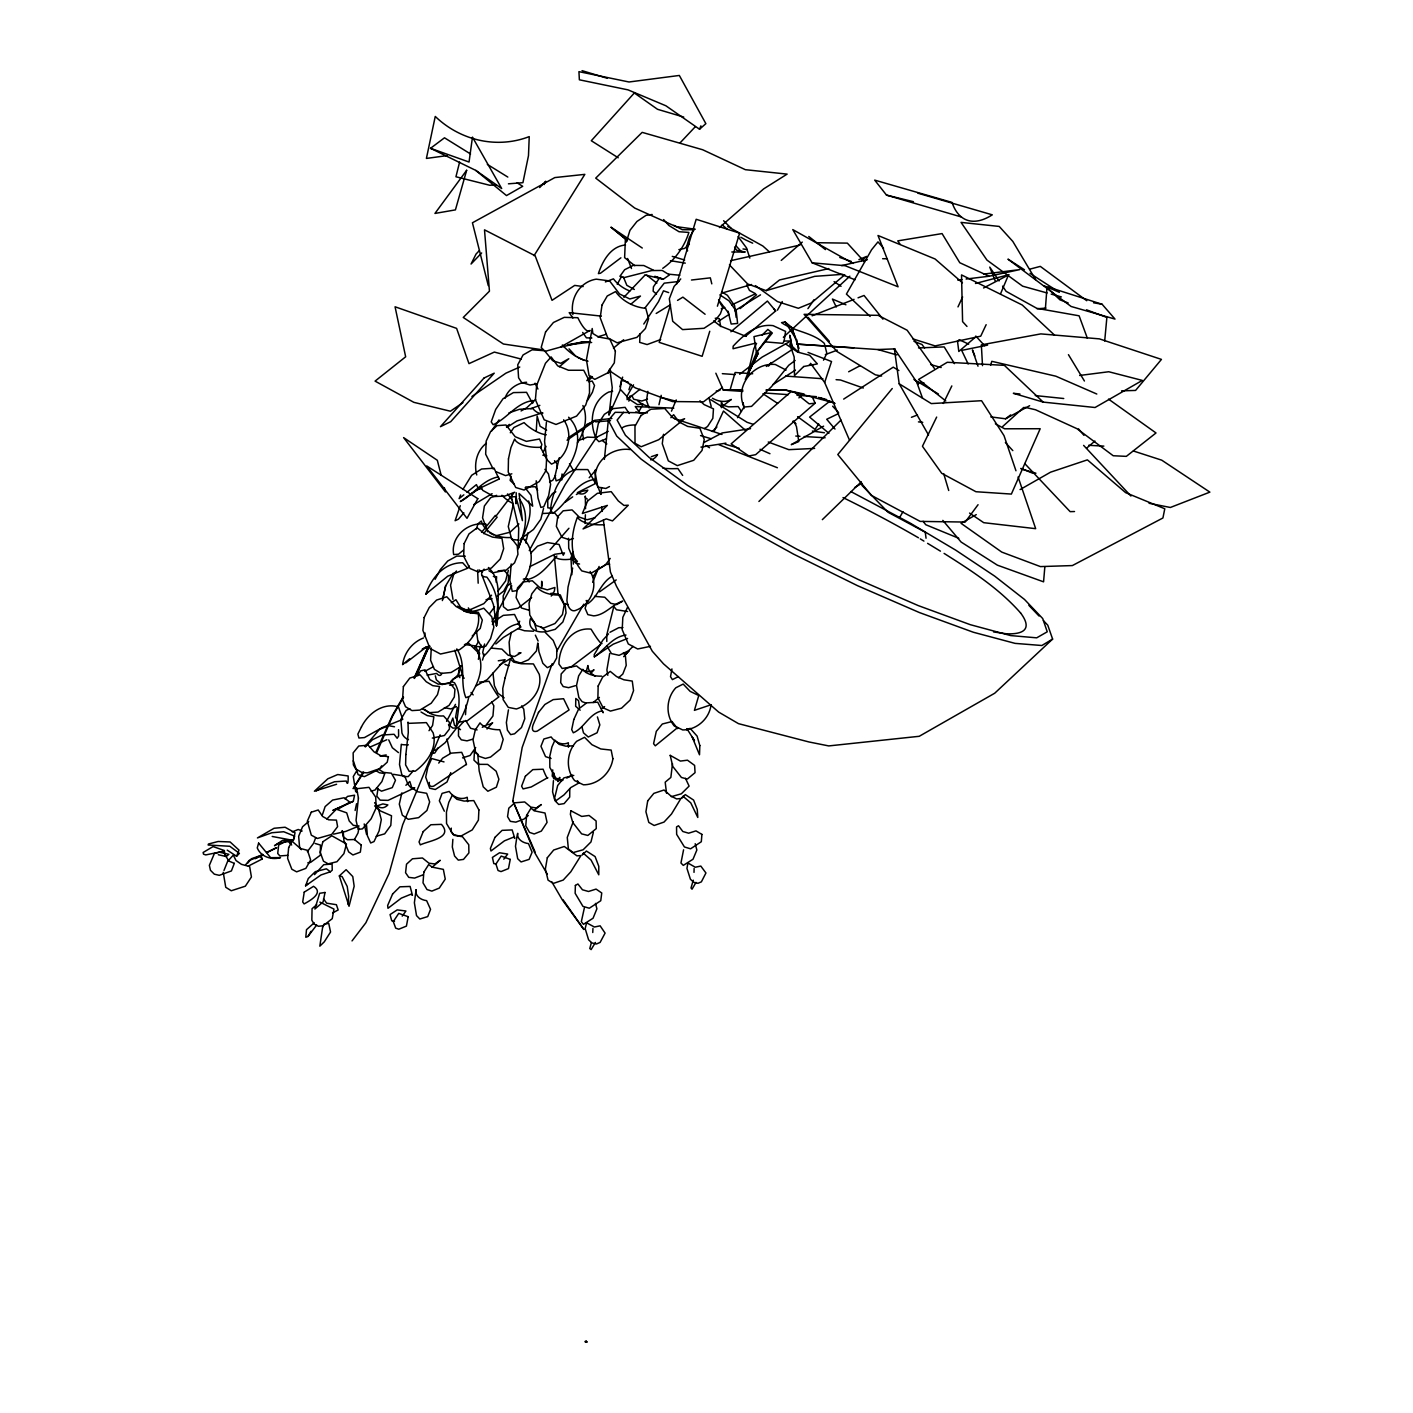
<?xml version="1.0" encoding="UTF-8"?>
<svg xmlns="http://www.w3.org/2000/svg" width="1413" height="1413" viewBox="0 0 1413 1413"><rect width="100%" height="100%" fill="white"/><g stroke="black" fill="none" stroke-linecap="round" stroke-linejoin="round"><path stroke-width="1.5" d="M572.883 314.534C569.775 298.567 579.719 281.788 596.233 279.156L609.604 280.922L619.512 293.957L629.809 298.973L640.478 296.059L630.799 304.272M569.775 789.037L569.686 797.109L564.123 803.608L558.7 804.474L554.903 800.606L552.589 791.881L553.437 780.665M482.08 575.462L493.42 604.605L496.493 625.888C496.069 606.725 504.317 582.633 488.421 567.496M516.24 492.766L516.028 503.77L516.275 498.03L522.421 520.62L519.066 493.473L532.683 506.207L530.988 495.309L525.124 487.768M595.368 469.823L595.191 479.731L600.896 494.426M585.53 508.715L585.318 496.087A22.043 6.147 -11 0 0 587.349 499.072M528.639 500.979C533.937 517.582 523.322 533.355 518.218 548.633L518.712 528.144L511.365 496.758L512.477 494.568M541.497 588.514L541.691 581.273L542.239 585.883M585.335 1341.873L586.342 1341.22L586.943 1341.944L585.335 1341.873L586.307 1342.35M694.013 872.369L694.119 868.447M477.612 570.11L478.177 583.198M561.791 479.908L562.021 473.973M511.206 563.946L509.881 580.301L512.248 591.358L516.822 590.581C529.681 576.804 538.936 552.024 522.104 537.576M640.036 333.698L639.683 342.37L647.101 344.56L660.701 339.526M585.035 523.481L585.388 514.791M592.754 932.509L592.948 928.429M348.181 904.514L348.658 896.337L347.209 886.446L342.105 876.572L339.332 875.901L346.114 869.684L352.773 876.555L354.168 886.216L349.029 906.298L339.332 875.901M431.301 648.019L430.576 660.171L434.409 669.373L441.121 673.4L451.118 672.482L461.486 666.177M496.228 582.28L496.617 576.716A21.531 9.75 35.8 0 1 493.349 576.433M452.866 839.34L452.319 847.005L454.58 856.031L458.271 860.128L463.499 859.404L468.904 852.904L468.763 844.744L462.475 836.726L454.456 835.401L450.871 831.427L451.295 828.124M1045.355 309.253L1046.998 287.493L1059.98 299.856L1068.14 302.912M546.442 422.24L544.57 441.333L546.69 459.525L551.494 464.1C568.291 457.229 573.978 434.215 563.646 419.802M552.748 769.873L552.218 776.143L555.91 779.905L561.862 780.824M1044.843 566.79L1043.571 581.838L997.384 565.165L961.087 542.027L942.824 520.39M536.251 431.159L537.152 416.111L540.066 426.214L546.637 430.188M553.596 778.793L554.09 773.176M1104.701 340.975L1106.874 317.448L1086.491 309.8M573.342 564.087L572.883 551.741L570.976 558.276L571.876 574.685M600.878 494.073L601.532 487.573M604.375 459.366L608.332 420.332L615.203 412.313L647.419 412.843M459.455 667.466L458.73 673.983L459.861 677.71M293.286 840.435L295.052 832.787L285.09 827.241L274.087 828.265L257.431 837.927L271.879 832.734L283.748 831.745L294.663 836.178L293.286 840.435L272.197 836.461M621.702 379.037L620.024 390.483L609.021 414.857L612.235 387.586L609.833 369.076M672.482 763.656L670.857 777.433L665.187 782.184L666.512 793.188M496.493 625.888C500.008 609.074 497.535 590.917 486.814 577.087A37.321 9.185 -24.9 0 1 484.094 569.121M663.509 434.303L662.273 443.7L668.331 460.868L677.322 465.636L693.73 460.285L702.031 450.447L704.239 439.478L699.877 428.28L687.689 426.426L678.929 421.904L673.63 414.716L670.875 417.7M647.861 391.348L646.536 400.621L649.115 407.986M622.638 377.094L619.954 386.65M378.013 788.419L376.847 796.208L380.168 800.164L388.08 800.376L414.733 787.8L411.148 788.03L407.845 784.144L404.789 776.161L393.503 774.324M765.21 341.858L782.82 343.341L784.109 341.063L785.575 331.401L773.07 325.644C756.538 323.524 743.644 334.916 733.17 346.15L733.047 348.728L755.319 343.2M508.45 709.856L506.366 722.573L507.408 730.15L510.658 734.619L514.562 733.806L521.485 727.518L524.771 718.758L523.764 709.167L521.662 705.899M537.77 643.003L536.463 650.934L528.533 659.765L520.708 663.068L514.385 661.107L509.881 653.954L509.122 642.244L511.312 632.335M457.264 707.701L455.569 717.433L457.529 720.595M585.936 672.482L587.932 665.541A21.672 14.801 -4.4 0 0 595.332 676.315M671.952 668.914L670.521 676.668L672.394 679.618L678.452 676.58M468.78 696.909C466.732 707.189 462.316 717.504 456.399 726.052C457.388 711.816 462.81 696.397 454.491 682.762L450.818 681.472L453.184 678.876L461.539 675.008L464.082 678.222M358.955 827.983L358.019 832.964L354.38 839.711M683.574 849.796L680.96 863.007L683.309 865.392L693.024 859.228L696.856 850.008L695.196 843.72M424.359 636.592L425.083 633.024M353.303 801.295L333.097 810.285L353.303 801.295L354.557 795.201L347.598 796.384L344.984 798.875M466.166 704.875L465.513 714.678M478.371 659.323L479.608 653.407L474.909 645.847L465.531 644.646M355.122 810.479L356.571 803.714M511.047 476.199L510.128 480.402L513.873 483.953M526.466 539.731L527.985 532.789M484.588 644.01L482.716 652.488L483.864 656.021C495.468 645.759 500.608 627.248 518.147 623.892L520.691 627.019L503.346 637.457L495.839 643.975M609.71 653.53L606.901 669.85L607.802 675.29M584.364 907.923L581.326 921.718L583.481 924.314L593.054 918.238L596.904 908.789L595.491 903.402M442.375 600.578L445.643 585.865L453.379 573.077M401.84 792.923L399.296 804.156L402.334 815.16L408.269 819.31L418.619 817.65L426.956 810.461L429.658 801.913L426.655 793.294L417.436 791.722L411.819 787.783L409.805 781.46L405.902 785.292M609.021 414.857L611.546 406.555M572.671 568.097L568.044 587.031L566.913 600.366A18.175 8.955 -80.6 0 0 576.31 610.133C591.111 604.517 598.953 585.035 590.104 571.47M658.97 404.701L660.719 397.194M513.272 504.653L508.274 526.537L511.771 539.413L519.03 540.208M559.283 457.759L555.026 475.898L556.121 480.897L560.025 479.325C573.484 462.387 587.207 435.646 568.609 417.224M459.614 162.053L455.94 176.766L489.799 185.28L496.016 184.785M543.546 508.468L540.826 519.26L533.496 529.451L520.638 539.007M628.82 401.151L630.163 395.781M593.354 832.416L590.97 841.954L583.127 849.778L573.095 852.587L568.379 848.895L567.267 837.432L573.254 821.748M442.87 598.953L445.643 585.865M508.344 570.34L505.554 581.008L497.924 591.111M591.393 942.595L589.786 948.529L591.129 949.589L595.456 942.453M715.843 373.209L723.279 390.059L730.009 390.182L735.131 372.502L752.687 373.756M693.271 880.193L691.01 888.018L692.034 889.201L696.008 882.419M540.72 448.204L541.85 444.371L539.501 439.019L526.378 441.368L515.197 436.705L506.013 424.995L497.04 425.631L490.611 431.583L486.178 441.121L485.666 454.191L493.19 469.045M482.504 660.101L484.235 654.201M670.469 304.819L659.182 342.37L702.137 356.306L709.768 331.243M676.739 283.96L696.185 219.28L739.635 233.145L717.398 306.197M476.411 528.974L477.983 523.799L481.321 521.008A27.13 20.718 0.6 0 0 510.817 537.488L517.246 545.789L517.953 554.338L514.526 562.851L506.243 570.057L492.589 572.866L488.916 570.781M990.584 365.331L991.802 361.322L1055.829 376.194L1096.806 394.033M626.295 242.135L629.951 230.337L636.927 221.488L646.059 215.341L652.188 214.493M449.475 726.741L452.849 718.051L454.509 725.381L460.532 729.656M849.549 440.273L824.662 382.481L831.533 361.534L808.024 352.438M460.903 665.841L457.847 675.061L450.288 682.461L441.916 684.616L436.317 679.777L435.345 675.82M518.218 548.633C524.576 532.842 530.423 513.714 519.101 498.63M322.164 815.495L325.131 806.593L332.603 800.076L344.101 797.762L349.806 802.16L338.396 808.942M587.72 600.49L585.106 608.314L587.843 614.62L593.725 615.874C605.347 614.973 612.306 604.287 622.656 601.143L616.704 604.587L610.752 603.298L604.764 597.222L594.573 596.357M504.953 398.395C507.762 389.44 517.335 382.64 526.607 382.252M628.926 389.741L630.799 384.212M552.2 663.615L522.192 747.442L512.848 800.747L534.485 852.269L547.379 874.311M315.717 837.626L313.58 843.314L307.345 851.633M330.359 871.786L321.016 874.947L305.561 885.827L308.299 878.515L315.346 871.644L326.421 868.818L330.359 871.786L332.249 870.178L332.09 864.05L323.736 864.685L314.498 874.629M478.036 653.23L481.144 645.14M777.433 310.171L782.254 301.552M699.541 129.254L705.864 123.655L679.335 75.454L629.015 81.989L578.941 71.657L579.365 79.799L628.043 89.867L665.894 105.781L699.541 129.254L700.901 125.845M223.978 870.479L227.67 861.241L233.322 855.13L236.006 860.517L241.446 864.332L249.659 866.593L251.426 876.996L245.35 886.181L231.29 890.755L225.744 887.293L223.236 872.333M617.216 284.349L621.596 276.365M450.782 772.646L447.003 781.99L435.292 789.496L429.729 788.242L425.702 777.132L427.839 767.259L431.689 758.534L444.018 761.907M592.665 582.35L599.112 566.472M460.62 494.992L459.101 498.665L463.835 494.833M462.881 489.481L471.677 475.28L481.568 469.01L494.091 468.198L499.036 479.095L478.371 488.88L460.338 501.562C473.797 494.409 482.451 479.837 498.347 476.888L499.036 479.095M557.87 781.53L559.513 777.521M428.492 646.236L414.451 678.452M440.132 734.848L402.687 824.768L389.14 873.446L365.879 922.76L352.031 940.917M671.458 411.165L676.209 399.932M428.369 646.094L414.08 678.046M558.117 781.477L559.848 777.45M403.553 697.21L392.655 715.949L376.829 752.423L375.946 752.14L392.372 715.473L403.235 696.75M429.411 645.67L416.623 674.707L429.004 646.183M1000.545 293.798L1008.493 274.952L983.572 287.987M714.342 430.788L723.474 411.024L745.463 430.347M460.267 505.73L455.11 520.708L458.395 519.207L463.87 512.831M627.425 607.484L622.833 617.322L622.197 629.668L628.29 643.957L637.687 648.991L650.457 646.324M957.979 306.904L962.624 296.942M585.353 1341.184L585.83 1342.315L586.342 1341.22M986.15 324.672L980.728 336.17L935.123 345.92L912.798 338.855M491.53 431.071L499.054 419.891M467.65 568.238L447.709 576.221L425.772 594.184C431.513 578.023 443.982 562.445 462.705 562.78L467.65 568.238L469.204 566.03M936.66 417.082L922.442 446.278L941.729 473.32L975.941 491.724L1011.372 494.073L1040.198 428.722L1004.625 428.793L995.37 423.794M943.301 403.447L951.832 385.926M543.263 452.089L546.072 446.349M529.257 550.611L565.059 484.712L596.533 437.306L608.261 431.318M544.058 184.591L545.718 181.235L539.66 187.576M823.496 360.174L826.852 353.356L824.327 343.377C812.351 332.302 794.812 331.843 781.53 322.641L785.045 321.934L791.386 327.11L793.117 330.713M756.556 343.359L753.818 348.764L747.636 374.48L758.375 352.897L745.305 379.549L756.432 352.632L771.162 332.603L753.977 336.612L756.432 352.632L772.328 333.026L767.86 329.423L762.155 335.111M446.579 721.337L455.481 704.363M435.098 579.295L440.344 569.58L447.727 561.014L456.77 556.086L465.319 556.227M492.042 621.667L511.789 585.847M577.387 442.958C584.399 432.078 588.409 417.877 582.898 405.531M638.835 411.678L643.039 404.171L637.475 404.613L630.021 399.773L620.607 389.617M633.501 384.813L627.16 396.029L627.125 399.649L639.965 389.246M474.627 648.32L478.512 641.484M555.609 475.404L552.889 480.137L549.551 481.974M556.598 651.358L583.799 604.181M899.763 517.299L902.995 511.665M314.234 922.83L306.497 929.683L305.791 937.278L307.999 936.43L310.984 931.291M587.437 400.533L592.418 392.284L594.52 385.519L592.188 381.068L588.462 381.704M356.535 771.18L353.285 776.549L355.67 791.545L357.454 792.64M737.515 417.683L744.298 406.573M417.771 675.449L420.562 670.91L425.066 669.868L429.87 679.635L438.26 684.139L450.217 683.362L454.951 689.332L454.315 696.998L449.087 705.37L437.977 712.081L429.605 712.647L422.575 708.884M694.225 229.577L689.42 237.331L686.63 246.674L687.566 250.878M534.043 255.682L584.823 174.364L554.814 177.579L472.437 222.777L488.28 285.603M363.088 771.993L353.162 788.684L363.812 772.363M551.211 596.074L554.32 591.288L554.903 587.49L547.29 589.857L539.766 587.614L532.348 580.778L523.11 581.962L517.511 587.914L516.098 597.54L521.538 608.032L528.921 610.204M438.26 747.724L434.709 753.094L430.93 753.217M643.78 324.019L658.529 301.605L663.492 290.813L668.667 292.597M492.395 624.493L494.797 620.925L503.293 615.361L514.544 614.478L520.691 627.019M510.287 432.784L513.89 427.485L524.082 422.628A19.747 7.842 34.1 0 0 546.301 434.762M592.842 576.91L597.593 569.951M659.306 278.237L653.442 286.804L653.142 291.202L656.48 294.063M429.004 730.68L432.572 725.47L433.862 716.797L427.168 715.561L421.021 712.011M768.548 366.144L771.003 362.558M807.918 308.652L814.065 299.68M381.687 765.811L379.479 769.008L364.395 776.638L358.125 774.695L353.268 760.777M818.745 424.006L815.018 429.411L797.603 416.676M795.148 360.456L788.754 365.261L771.533 386.597L751.557 406.379L744.103 407.032C734.354 386.579 753.023 362.223 775.295 364.483L786.052 370.065M475.686 747.548L470.087 755.478L462.546 757.863M336.4 809.154L326.88 818.992M610.204 558.418L605.594 564.847L591.058 573.236L581.838 570.923C568.803 555.998 570.781 534.45 577.44 517.158A26.865 11.534 -3.7 0 0 604.287 524.718M402.21 916.136L405.937 911.014L397.212 909.884L390.059 914.582L391.737 920.764L394.563 921.117M978.061 504.706L965.22 522.051L920.163 521.397L871.326 495.362L837.803 454.544L892.257 388.504M425.772 594.184L427.627 591.711M489.499 613.684L494.621 606.795M307.999 936.43L316.653 925.056M503.787 859.192L507.691 854.07L499.531 852.763L492.413 857.426L493.791 863.59L496.422 863.997M495.68 516.487L513.661 493.013M365.013 746.382L379.408 729.514L388.487 725.646L394.51 726.794M644.787 308.175L664.216 283.165L678.894 281.47M245.526 864.897L249.13 860.464L260.186 856.225L262.041 859.104L248.352 866.063M438.719 763.073L442.711 758.145L451.206 753.147L461.698 752.334A27.889 1.289 64.5 0 1 466.096 764.521L433.703 786.123A15.631 5.687 -50.7 0 1 429.34 782.36M589.203 477.718L596.445 469.257M481.568 532.348L495.38 515.374M483.635 533.602L497.217 517.07M247.469 863.414L251.32 858.786L261.211 855.289L262.041 859.104M623.557 412.296L617.11 420.05L625.447 435.292L649.132 457.441L687.372 485.224L737.798 516.628L796.543 549.056L858.521 579.63L918.203 605.576L970.307 624.687L1010.701 635.585L1036.7 637.828L1047.245 631.805L1042.706 618.541L1024.478 599.43L994.646 576.098L955.683 550.134L910.149 523.075L850.856 491.565M456.452 570.993L453.75 574.19L450.553 585.176L452.99 599.342M590.934 673.277L594.008 669.744A19.57 12.487 56.7 0 1 576.592 665.912L566.666 667.996L561.173 673.966L560.696 682.603L563.186 686.541L568.556 687.672L575.391 685.694M625.129 655.12L629.244 650.422L623.663 656.692M586.819 380.645L590.846 376.07M413.514 770.58L408.251 776.585L403.782 776.602L401.787 774.589L399.508 764.557L401.31 744.245A19.623 1.59 -4.7 0 0 408.357 744.828M568.944 528.25L550.099 549.745M680.748 278.944L674.054 286.486L669.32 298.797L672.712 321.263L682.585 329.6L704.027 328.293L714.448 321.458L720.365 313.845L722.732 307.292L719.765 302.382M463.994 721.213L458.571 727.236L458.466 735.926L461.292 739.829L467.014 740.854L472.384 739.299M556.899 556.016C548.262 565.165 540.19 576.822 527.173 579.577M608.561 633.854L602.839 640.142L594.255 654.59L594.325 656.833C604.746 649.786 612.235 636.715 625.994 635.055M491.547 595.191L483.847 603.634L471.006 609.321A15.649 15.349 -48.9 0 1 457.565 606.142M423.476 637.987C412.207 642.314 404.206 652.735 402.599 664.64L409.629 658.776M680.289 142.642L695.355 126.658M623.875 297.278L644.876 275.252M479.095 250.86L476.057 254.04L471.059 264.037L481.656 252.962M588.426 380.803L592.4 376.653M236.572 856.278L239.398 853.364L229.842 846.281L208.135 845.009L208.4 844.02L218.132 841.494L230.107 841.954L238.991 850.078L236.572 856.278L227.228 850.131M530.935 552.925L537.505 546.195L547.467 542.557L559.071 544.464L563.257 555.221L564.476 552.925L554.779 554.267L529.751 566.684M365.296 746.929L372.396 739.758L382.146 735.025L394.103 734.283L397.159 738.275L398.625 736.032L398.537 729.673M607.926 373.385L610.663 370.63M758.905 501.474L840.965 420.103M486.99 729.02L492.66 722.714A20.118 13.635 56.2 0 1 487.008 724.728M431.989 867.37L440.22 860.287L434.851 863.961L428.934 863.202L422.469 857.991L412.472 858.786L406.52 864.191L405.566 872.704L408.763 877.367L414.627 878.074L423.105 874.824M633.059 646.395L628.538 650.81L619.106 655.332L611.458 653.618L606.813 645.865M712.276 431.513L716.903 427.009M822.348 519.648L861.329 481.762M533.99 810.479L541.285 804.562L536.339 807.971L530.811 807.106L524.682 801.948L514.791 802.814L508.786 808.183L507.55 816.643L510.34 821.359L515.833 822.154L523.958 819.081L528.285 815.46M559.318 366.779L568.803 358.725L560.749 363.3L552.642 360.651L544.517 350.724L532.1 349.806L523.057 354.981L517.759 364.801L518.589 377.801L521.574 382.375L530.034 385.025L537.329 383.735M472.242 635.956L480.243 628.414L482.31 620.06L478.301 612.271L468.056 611.387L460.603 607.201L455.94 599.73L451.259 602.68M518.889 523.976L510.075 532.206L495.557 535.898M1043.412 620.607L1047.775 625.2L1052.614 639.082L994.717 693.218L919.227 736.297L828.742 745.923L808.907 741.949L738.487 723.65L718.669 712.099L663.474 663.81L652.311 651.234L616.457 586.201L610.416 572.018L603.369 520.072M535.686 399.455L526.66 407.827L521.061 410.953M783.367 337.265L849.849 276.189M1002.718 426.479L1023.719 407.439M618.541 677.816L622.815 674.019L626.224 665.382L625.411 655.968L623.398 652.771M531.641 597.593L518.059 608.173L507.744 610.292L503.381 606.707L503.169 595.986L507.55 585.794L510.8 583.375M689.35 244.255L684.634 248.405L678.858 249.642M719.464 227.546L763.656 188.883L787.129 174.117L745.358 169.684L702.703 149.76L642.173 132.363L595.721 178.126L634.684 208.047L675.962 226.592L695.267 229.224M790.803 391.913L731.122 443.894L748.89 455.975L755.655 454.668L815.142 403.2L812.422 397.23M781.23 260.416L802.284 242.1M798.893 397.883L802.195 395.022M599.536 591.888L616.209 579.913M975.518 337.053L958.809 351.501L957.466 340.851M612.147 576.239C600.808 582.58 598.07 596.781 587.72 603.704L586.183 600.472M1086.597 448.168L1094.916 441.05M308.705 821.501L302.559 826.746L298.655 836.337L299.538 846.687L301.305 849.69M740.112 308.617L756.573 294.752M844.78 274.776L811.239 303.018L798.345 308.281L777.433 301.587L755.39 285.603M861.559 260.646L866.593 256.424L858.892 259.621M316.742 904.726L312.061 908.683L311.831 920.199L314.128 924.12L318.473 926.274L323.065 925.762L332.232 918.68L333.963 909.089L319.868 902.095M730.892 331.755L767.4 301.057L775.649 310.966L745.658 336.153M218.291 854.724L226.221 856.525L228.871 854.317L219.245 852.145L205.75 854.918L203.507 854.159L203.136 852.481L213.08 846.564L224.367 850.538L224.596 853.682M305.561 885.827L307.681 884.061M506.384 426.867L509.369 424.395M593.142 702.561L599.412 697.404M613.454 348.11L623.698 339.721M463.323 550.258L458.501 554.196L453.679 554.585C450.27 536.498 468.745 520.902 486.213 524.311M486.372 443.223C476.958 450.394 473.655 463.764 476.746 474.962M466.979 492.272L476.428 484.624L478.371 488.88M729.426 264.867L747.654 283.96L766.199 290.654L779.517 279.968L828.813 268.576M830.032 401.027L809.614 417.082L828.919 433.314M405.814 662.874L426.62 646.748L422.222 649.132L430.064 646.306M600.507 644.734L571.011 666.989L562.18 668.49L558.947 664.075C558.859 646.5 571.594 626.948 591.058 629.138A31.616 2.967 61.4 0 0 601.991 643.586M990.778 416.906L1005.579 418.796L1010.684 414.892M722.432 387.392L703.462 401.857L672.482 401.557L635.338 387.886L608.791 370.294M739.67 374.251L762.084 357.136L790.856 341.01L784.268 341.028M497.341 595.95L503.752 591.058L508.203 582.88L508.715 575.674L504.176 570.304L498.047 570.887M430.523 148.312L469.045 162.036L472.472 137.132L501.686 188.53L475.81 170.425L430.523 148.312L444.494 137.803L470.564 153.982M722.591 406.185L731.316 399.437A37.851 24.18 67.5 0 1 712.435 398.236M620.908 257.802L600.507 273.221L598.388 273.627C602.592 260.963 610.787 246.162 625.517 244.997M565.5 501.951L572.689 496.846M512.407 657.451L499.478 665.134M567.037 440.202L595.226 420.615M462.952 402.634L450.411 411.218L413.85 402.334L375.063 381.121L405.655 356.8L395.057 306.78L456.611 328.381L468.992 363.636L494.338 352.084L521.256 359.096M471.907 396.488L505.942 373.156L519.754 367.044M594.325 656.833L613.277 644.169L627.584 638.464M567.761 438.065L594.608 420.332L611.864 418.478M469.593 494.868L477.4 489.728L481.533 488.598M766.305 366.462L791.81 349.77M599.253 568.856L605.947 564.476L609.657 564.176M704.31 428.616L707.56 426.496L712.841 418.319L713.459 408.834L704.116 404.595L699.912 400.78M601.337 708.725L604.623 706.606M718.21 321.458L729.196 314.357M734.689 310.807L760.53 294.858M843.667 399.102L893.228 367.168L898.88 370.524M506.914 427.362L516.946 420.95L542.486 412.79M773.017 384.513L795.448 370.1M316.265 790.856L324.319 785.84L334.545 781.742L346.256 781.053A17.715 1.837 84.1 0 0 348.146 775.967L337.725 774.536L327.834 778.775L314.41 791.209L336.612 784.25M656.18 313.456L670.416 304.749M677.534 300.404L682.885 297.136L705.105 314.269M473.814 504.582L492.095 493.667M1052.614 639.082L1041.858 645.511L1015.082 643.374L973.345 632.247L919.404 612.553L857.567 585.706L793.347 554.02L732.535 520.39L680.395 487.803L640.99 459.013L616.722 436.087L608.332 420.332M662.768 268.329C674.99 259.921 684.475 246.604 688.89 232.421L679.035 231.732L668.879 225.479L663.615 219.563M854.565 487.573L861.948 483.281M823.62 426.161L791.262 444.671L798.787 441.545L796.473 426.62L793.841 420.95M976.259 514.615L961.034 523.322L1001.764 552.094L1040.41 566.595L1072.361 565.571L1162.917 517.988L1164.789 508.768L1125.649 492.66L1087.392 459.861L1050.548 472.189L1020.062 489.587M576.363 494.515L581.962 491.318L587.808 490.205A23.986 12.328 73 0 1 578.306 493.278M369.994 747.071L386.826 739.741M475.951 685.906L487.22 679.6L505.095 659.677L498.277 660.789M566.772 778.086L572.389 775.031M1005.579 418.796L1029.635 405.708M424.765 671.369L433.402 666.689M255.17 858.503L262.747 854.406M266.545 852.357L276.683 847.659L266.969 852.622M848.648 371.778L860.093 365.684M332.638 912.886L338.166 909.972L336.4 904.709L326.615 903.154L323.524 898.88M609.498 486.567L605.824 488.474L597.734 487.061L595.332 473.602C598.017 457.547 614.514 447.391 630.18 449.546M703.709 442.622L722.22 432.943L750.533 428.651M609.992 632.282L618.735 627.708L622.903 627.619M555.821 491.812L552.518 493.508L547.732 500.361L547.82 507.85L551.017 508.115M255.311 858.592L263.083 854.618M482.275 727.306L485.736 725.558L492.943 716.002L493.808 705.776L491.706 701.961M577.352 492.66L595.562 483.493L594.626 479.413C574.667 482.275 567.902 503.417 552.783 513.361L550.487 509.669C552.412 493.543 558.294 474.715 575.639 469.54L587.843 469.575L595.562 483.493M838.58 413.55L826.711 419.272L834.995 429.057M731.775 304.872L755.566 293.71L749.473 290.424L746.735 284.861M409.876 708.672L406.185 710.368L400.85 719.447L401.946 732.994A11.286 10.951 -25.5 0 0 408.481 739.635M592.065 422.098L587.049 424.253L582.386 431.513L583.498 439.743M456.558 706.535L450.924 708.937L444.371 707.666M292.261 831.868L298.231 829.484L302.152 831.021M357.471 826.658L345.673 831.427L333.662 834.147M496.634 495.345L490.611 497.712L484.376 506.013L482.557 517.847L487.856 531.871M812.104 315.788L854.053 299.379M858.044 297.825L864.05 295.476L882.948 319.179M514.703 492.201L504.83 496.069L493.879 496.546L482.769 490.399L480.773 486.69M606.389 438.825L598.953 441.668L595.491 438.277L598.335 423.547L604.358 414.327L613.242 408.604L625.111 407.35A26.282 5.21 63.3 0 0 629.368 413.497M911.438 417.294L917.479 414.98M605.365 281.929L613.419 278.856A20.93 11.251 36.6 0 0 629.845 290.954M578.676 440.467L587.331 437.147L597.346 437.465M464.453 644.646L468.498 643.127L477.223 651.605C485.366 666.388 478.318 683.168 469.964 696.132L465.866 697.669C459.543 682.214 466.661 663.704 456.788 648.903M825.351 354.592L837.255 350.141M721.248 308.776L724.745 307.469M530.793 408.657L539.837 405.372M371.177 791.298L375.222 789.885L381.881 781.583L384.76 773.565L379.443 772.752L375.858 770.597M535.138 852.057L512.742 800.712M651.305 456.699L657.522 454.562A32.269 16.903 67.1 0 1 650.687 459.861M508.91 412.896L519.525 409.275L532.683 408.516A39.44 14.254 75.6 0 0 542.892 413.091M647.437 399.137L641.802 401.027L633.678 399.243L631.788 395.446M376.812 805.975L382.905 803.909L387.851 804.915A16.673 10.35 -88.6 0 1 374.622 802.672M585.83 1342.315L586.943 1341.944M573.413 538.53L569.51 539.801L561.95 537.276L556.351 526.378L557.729 516.663L563.204 510.8L572.088 509.916L579.33 517.14L587.049 519.737L595.226 517.688M597.805 336.842L606.071 334.316M766.199 290.654L814.647 276.347L842.802 274.334M722.396 292.933L751.575 284.508M376.211 836.284L384.689 833.847L390.8 825.422L391.507 815.76L380.274 810.868L376.229 806.611M511.824 473.814L505.571 475.616L496.051 471.695M671.334 796.667L681.366 793.788L689.102 786.105L685.482 778.333M975.482 283.483L1008.935 274.652M1029.847 269.141L1040.304 266.386L1086.756 300.722M573.784 775.419L563.893 777.909L557.693 785.469L554.567 798.327L556.086 800.641L564.017 794.883L570.746 787.589L579.03 782.908L577.369 780.683M560.643 347.209L582.085 342.14L589.716 341.734M841.653 265.609L867.37 259.674M730.609 260.716L800.058 245.014M966.103 279.032L989.082 276.242L1019.674 269.618L983.554 274.104M432.325 738.081L444.441 735.484L449.422 729.073L449.369 722.29L443.523 715.914A21.99 18.97 -3.6 0 1 424.801 709.397M612.624 391.277L608.632 392.09C591.288 400.992 588.691 422.717 596.427 439.107M987.616 345.108L961.67 350.389L968.135 363.953M427.132 675.184L436.67 673.418A19.181 5.546 75.2 0 0 441.898 673.277M567.708 344.754L582.085 342.14L591.641 342.494M380.009 756.008L386.226 754.931M518.271 653.212L521.008 652.771L514.597 656.48L508.221 655.261L501.88 649.115L491.6 648.125M700.936 447.109L725.911 443.152M486.072 599.66L492.113 598.706M458.501 722.184L467.102 720.895L498.966 696.803A32.499 1.413 61.3 0 1 489.004 681.296L479.608 682.073M307.84 862.778L310.595 862.372L320.327 855.236L320.468 845.062L315.205 843.49M447.179 155.607L426.408 158.433L435.257 116.431A89.443 85.08 45 0 0 529.239 136.602L528.48 155.695L522.916 182.683L508.433 183.814M567.849 344.949L589.08 342.229M1079.656 375.469L1108.746 371.743L1142.322 380.415L1095.04 407.509L1043.2 402.104L1013.351 393.309L1019.921 393.997M957.731 280.057L961.917 279.544M691.469 280.021L710.333 277.849L711.799 283.872M815.142 403.2L809.137 403.818L794.141 391.807M432.555 750.232L436.105 749.861L445.148 742.69L456.699 727.872L452.972 728.137L448.486 724.728M523.287 579.118L527.084 578.8A17.963 6.253 61.3 0 0 529.169 581.997M731.81 251.991L744.227 252.044L736.615 250.242L734.583 247.116M595.65 421.869L610.487 420.685M1037.124 308.793L1045.885 308.105M287.704 855.342L279.862 855.925L277.725 853.487L278.644 845.027L287.757 840.435L291.661 844.992M449.581 685.181L453.75 684.863M542.875 513.502L554.673 512.831L558.577 517.759M573.466 745.781L565.871 746.188L559.089 744.351L554.938 740.182L551.918 746.929L549.781 756.326L549.834 767.471L555.98 778.263L563.028 780.135M814.63 448.398L788.843 449.67L768.23 442.004M853.77 347.81L796.755 344.101L877.879 349.541L894.994 348.87M918.521 347.934L944.202 346.909L954.464 363.636M1121.569 390.853L1135.575 390.43L1161.451 359.397L1099.402 338.873L1040.816 333.892L981.346 344.86L982.512 365.631M1074.516 511.524L1070.136 511.647L1024.708 463.552M525.707 486.973L535.35 486.726L537.646 490.311M730.009 390.182L742.796 390.165M766.27 390.112L785.487 390.059L804.085 394.015M692.829 229.718L682.373 229.736L673.86 225.338M742.584 390.059L723.279 390.059L742.779 391.436M766.182 390.059L785.487 390.059L833.776 402.705M882.63 258.72L887.028 258.72M511.365 496.758L516.434 496.775M475.051 646.606L483.811 646.659M817.067 242.718L847.341 243.124L864.579 261.988M627.584 611.511L616.51 609.762L613.825 606.548L606.76 634.896L606.795 641.484M591.853 338.043L586.395 337.831L582.704 332.444M673.789 408.145L635.249 406.573L640.495 413.55M917.267 382.428L923.872 382.764M1088.646 445.307L1103.853 446.119M533.513 631.24L524.488 630.746L518.147 628.661M795.766 436.052L799.97 436.299M804.156 436.529L825.121 437.765M809.437 364.519L813.287 364.766M785.61 376.088L822.914 378.737M836.09 379.673L840.47 379.991L863.29 388.027M722.326 373.668L735.272 374.586M764.468 392.973L788.313 394.651M796.985 395.269L816.484 396.647M853.063 263.454L792.781 229.595L812.122 262.818L845.204 265.732L898.085 286.804L878.003 235.494L935.106 259.003L962.447 282.794M668.808 274.193L679.847 275.252M918.432 421.886L922.742 422.328M1035.252 395.569L1063.742 398.519M715.225 318.243L719.305 318.667L720.665 326.544M601.373 316.123L569.192 312.644L572.883 318.049M359.079 826.022L353.303 825.351L349.205 820.953L346.715 812.846L336.665 809.313M550.893 593.301L558.488 594.219M743.008 248.953L747.3 249.536M583.163 286.556L574.702 285.408L552.024 300.333L535.138 255.771L484.5 229.842L489.446 291.166L463.252 317.466L503.399 344.013L541.426 349.629M745.393 251.973L741.083 251.373L736.014 245.862M812.369 431.053L824.433 432.767M993.551 631.929L1006.321 633.783A225.003 37.462 26 0 0 1020.557 612.924M670.451 260.681L685.287 263.136M568.061 604.499L563.716 603.775L557.994 593.725L554.391 556.104M1093.521 302.771L1102.122 304.272L1115.016 319.091L1071.125 306.48L1007.964 259.144L1024.478 269.795M913.416 201.688L886.499 195.1L874.7 180.122L952.026 202.412A93.505 42.001 -68.7 0 0 992.279 214.829L917.902 193.192M881.641 376.017L875.371 374.834L837.026 351.537L804.103 314.34L878.144 315.329L907.146 330.236L934.417 368.475M675.661 401.151L661.196 397.406L661.16 395.322M1149.052 503.275L1170.353 507.479L1209.864 492.13L1161.716 460.161L1133.385 450.994M635.779 411.96L642.191 413.32M567.885 745.569L569.033 745.817M644.999 274.97L663.333 279.191L669.462 274.917L662.255 270.448L651.764 270.554L624.104 277.602L619.901 276.312L624.652 269.724L633.236 265.379L643.816 265.52L653.565 270.272M1025.043 407.315L1035.535 409.77L1077.024 428.722L1113.214 455.745L1126.338 456.364L1156.011 432.961L1108.516 399.12M477.117 729.938L470.6 728.296L465.689 720.471M579.56 564.052L575.727 563.063L570.976 558.276M1047.104 292.968L1022.623 286.168L986.963 260.098L961.052 222.389L999.221 226.433L1012.838 241.446L1035.588 279.615M1051.184 294.098L1061.375 296.942M877.879 349.541L896.866 354.946M930.619 364.536L941.164 367.539M1021.299 468.992L1035.941 473.214M820.564 397.848L826.658 399.614M886.499 195.1L961.388 216.984M672.27 256.371L684.687 260.045M622.25 380.468L628.538 382.322M725.046 444.141L739.158 448.292M683.733 117.067L657.522 109.296L634.331 92.975L591.305 140.735L618.205 157.779M700.53 435.593L711.11 438.737M582.05 70.65L607.343 78.298M1048.216 287.069L1102.122 304.272M674.248 418.566L722.008 434.462M753.147 424.289L747.106 422.31L710.827 399.72M654.978 276.4L663.333 279.191L654.696 276.489M551.052 758.463L545.542 756.626L540.949 746.311L543.864 738.999L551.123 736.95A13.282 10.615 40.4 0 0 568.362 742.743L568.397 747.265M839.764 257.466L851.227 261.37M586.165 703.109L582.121 701.678L578.853 697.474L576.504 685.499L578.641 675.909L582.863 669.303A15.207 7.418 7.1 0 0 601.62 676.138M818.551 397.406L835.083 403.464M718.917 444.742L777.397 467.738M812.122 262.818L855.059 279.792M913.946 341.292L922.018 344.507L924.579 348.057M746.117 336.418L720.489 326.12L713.653 320.857M1020.875 468.409L1032.62 473.161M958.791 538.3L925.727 524.7L923.095 521.309M845.91 304.784L832.416 299.044L836.249 306.974M1044.066 285.744L1059.361 292.314L1029.989 273.363M760.017 449.299L769.961 453.714M989.082 276.242L959.78 262.73L942.065 233.587L897.75 240.881L900.134 244.343M752.687 243.177L745.552 239.892A19.287 1.095 30.7 0 0 740.836 237.26M958.968 339.632L968.682 344.118M577.617 357.242L584.258 360.368M489.781 532.878L493.632 534.891M727.748 226.522L762.843 246.003L769.361 251.814M634.331 289.471L626.842 285.32L623.486 277.213M722.167 292.191L727.412 295.317L734.619 305.72L736.173 317.413M378.472 769.255L383.824 772.434L391.401 773.194L395.481 780.294L392.266 787.624L381.528 791.174L376.388 788.118M913.946 379.479L938.462 394.033M705.741 445.501L709.52 447.744M920.269 538.883L923.925 541.108M927.599 543.351L940.44 551.158M944.096 553.401C971.42 570.622 999.079 588.479 1020.557 612.924M922.583 398.307L916.684 382.058L894.358 348.675L899.198 383.788L931.291 403.588L981.558 400.709L1004.007 435.628L1015.965 470.776M487.326 164.367L507.815 177.067M517.123 182.842L522.704 186.304L506.508 195.577L475.81 170.425M719.871 294.875L728.967 300.81L736.226 311.072L737.621 323.436L731.175 324.036L728.013 311.213L728.507 313.032L718.563 299.892M762.949 393.732L777.609 403.376M627.478 240.722L611.123 227.281L642.279 248.034M834.076 281.629L841.053 286.309M785.381 343.801L797.639 352.067M969.565 513.078L983.731 522.686L1035.676 528.674L1018.084 476.976M792.693 421.304L796.014 423.759M504.158 697.881L497.977 693.271L494.391 685.694L492.96 673.03M808.766 236.466L825.439 249.606M945.827 400.992L918.574 379.461L947.293 362.276L1004.36 365.349L1043.2 402.104M634.79 265.697L624.617 257.643L625.394 238.815L611.123 227.281M646.677 275.111L656.851 283.165M398.448 752.599L392.337 747.742L388.734 739.882M540.949 627.054L546.69 631.629L555.238 629.315L562.869 621.985L566.048 612.924L565.006 603.492M738.081 236.607L746.47 247.858L749.844 258.102M224.72 855.271L226.221 856.525M722.237 224.932L727.094 229.083M580.178 710.191L575.656 706.288L575.798 698.481L578.553 700.636L579.454 707.259M1054.487 335.093L1022.235 304.996L961.529 274.917L962.589 321.634L966.987 326.438M870.143 316.459L846.422 294.098L871.556 249.783L877.985 241.87L883.584 248.282M374.622 805.852L378.666 809.737L381.316 819.628L379.108 830.862L374.021 841.565L370.683 842.978L367.38 835.701L366.55 825.422M723.615 220.728L731.245 228.394M861.877 485.295L888 512.23L925.25 532.189L926.045 538.229M1028.858 605.329L1039.05 616.033M1083.612 445.378L1130.93 496.034M832.646 406.202L838.58 412.561M1005.385 442.534L1012.821 450.623M975.782 336.047L984.578 345.655M569.05 348.887L575.956 356.465M472.507 612.995L469.787 609.939A25.787 9.22 -15.8 0 1 463.694 610.893M577.44 561.473L574.791 558.506A24.992 9.167 -16.9 0 1 554.373 555.698M808.112 317.36L829.307 341.328M471.041 692.494L473.161 694.913M1078.525 428.881L1083.948 435.328M773.67 308.582L775.649 310.966M554.514 460.673L557.022 463.923L557.217 468.092M544.941 469.381L548.456 473.92L550.611 484.376L548.668 495.557L543.758 506.737L540.861 507.426L538 497.977L536.198 480.773M507.55 493.932L511.965 499.831M810.497 363.335L824.662 382.481M563.045 899.763L583.887 929.507L562.409 900.01L551.671 881.659M682.656 475.404L677.887 468.551A43.609 13.388 -8.9 0 1 662.891 468.18M999.079 280.94L989.754 267.11L995.229 280.975M1002.576 286.115L1006.074 291.308L1036.806 308.317L1079.108 315.806L1087.374 338.272M741.436 411.448L738.204 406.573L728.507 406.856L722.891 405.248L721.337 401.734L721.354 407.703M785.045 321.934L795.802 338.466L791.386 327.11L798.999 348.393M916.101 380.662L918.362 384.389M1068.44 354.663L1084.425 381.015M569.492 463.782L573.484 470.582M899.198 383.788L928.535 435.01M535.05 383.188L537.947 389.052M444.336 811.186L439.337 800.765L442.075 793.382L449.21 791.439A13.653 11.304 38.3 0 0 467.208 797.25L467.65 801.666M535.35 635.144L538.088 641.025M572.866 558.276L568.715 548.226L568.574 538.247M468.357 607.873L470.547 613.33M974.829 356.005L972.444 349.929L978.008 366.197M627.566 258.491L631.487 268.558M454.774 650.227L463.482 678.311M536.428 629.792L534.132 622.374L530.493 618.488A24.586 14.059 -29 0 0 544.623 631.823L553.19 640.389L556.846 649.256L556.669 657.928L552.677 665.117L547.308 667.66L542.839 663.298L538.936 651.746L538.053 643.639M597.416 716.921L599.836 724.887L597.081 732.764L588.25 737.021L583.498 732.852L581.979 727.077M943.69 473.62L948.724 490.505M709.008 398.148L711.216 406.379M441.103 475.051L437.324 460.285L403.606 437.606L445.431 491.954L444.353 487.732M446.932 738.999L450.235 753.2M364.201 823.938L366.585 834.447M525.353 539.324L526.131 543.193M796.844 339.897L798.681 351.66M743.15 402.652L743.997 408.587M476.587 631.929L477.788 640.513L481.709 646.871L485.683 646.253L490.576 638.588L493.861 627.266L491.777 616.81L483.758 608.191A18.051 2.596 -22.6 0 1 471.394 609.833M601.62 507.073L602.203 511.4M843.013 497.57A224.879 37.427 26 0 1 918.432 537.77M622.321 427.733A225.356 37.515 26 0 1 635.055 424.942M587.985 361.216A41.101 26.794 50.8 0 1 562.339 344.984M649.221 406.485A22.732 17.398 -0.6 0 1 637.634 400.709M482.434 572.106A21.531 9.75 35.8 0 1 479.042 569.916M513.149 503.593A19.711 9.909 36.4 0 1 501.933 495.256M519.666 621.208A17.274 8.39 64.5 0 1 517.917 624.316M508.927 665.717A22.714 15.313 -6.4 0 1 504.989 664.375M546.796 455.763A23.438 18.157 -3.5 0 1 542.839 455.198M606.813 443.929A38.928 26.246 67 0 1 602.203 440.326M719.994 390.235A21.637 14.872 -13.9 0 1 716.214 391.065M670.204 755.354L672.782 766.447L681.402 777.45L687.319 779.075L695.055 772.664L694.613 765.404L687.477 760.194L680.412 761.077L670.204 755.354M508.468 458.889L508.221 471.995L515.71 487.503L524.099 490.046L539.271 481.55L546.001 470.564L546.584 458.854L540.455 447.267A22.414 9.52 1.2 0 1 514.615 439.072L510.905 447.621L508.468 458.889M598.158 686.011L597.893 697.722L603.157 707.86L610.451 711.092L621.543 708.178L630.092 700.124L633.554 690.657L632.265 681.084L623.91 679.794L616.58 676.58L610.239 671.387L602.68 677.057L598.158 686.011M405.867 754.489L405.602 764.928L409.187 771.357L415.263 771.18C427.062 762.419 437.535 748.254 433.137 732.835L426.373 722.608L408.746 723.35L407.986 722.149L408.286 732.517L405.867 754.489M575.374 885.439L575.144 893.299L582.951 906.387L589.309 908.223L600.755 900.735L601.744 892.981L596.074 889.095L588.514 891.479L582.456 889.784L577.917 883.973L575.374 885.439M464.118 543.599L463.676 556.227L469.981 568.468L478.195 571.965L491.388 568.061L500.22 559.018L503.664 548.686L501.968 538.353L492.589 537.117L484.341 533.602L477.188 527.791L468.992 533.902L464.118 543.599M699.824 745.587L699.506 754.789L692.299 737.321L694.454 740.589L686.877 728.666L686.559 729.779L690.145 728.366L697.104 736.12L699.824 745.587M478.901 809.914L478.406 820.105L472.242 829.908L460.497 836.337L453.078 834.5L446.543 823.532L446.437 812.104L448.786 802.372L452.319 795.219L456.911 799.299L464.065 801.083L473.797 800.588L478.901 809.914M474.415 751.999L473.973 760.176L478.371 764.327L487.644 764.398L496.14 771.198L498.895 779.252L496.387 787.182L487.856 791.245L483.228 786.829L479.184 770.933L477.735 753.959L474.415 751.999M358.425 798.062L356.058 820.37L358.16 829.36L362.452 828.883L371.107 818.816L376.176 807.847L375.717 797.162L368.97 787.341L355.334 788.896L356.535 787.659L358.425 798.062M677.604 727.607L677.534 728.596L672.023 721.531L662.326 724.004L656.303 731.351L653.583 743.697L655.296 745.817L677.604 727.607M403.376 686.612L402.546 699.735L405.531 706.73L412.013 710.598L419.838 710.103L431.195 703.25L437.482 694.631L439.602 686.559L432.731 685.641L426.231 681.737L420.103 674.866L409.823 678.063L403.376 686.612M423.847 872.157L423.017 882.842L426.973 889.536L431.848 891.108L439.284 888.088L445.254 879.116L443.346 869.384L432.307 867.158L428.669 864.579L423.847 872.157M526.59 815.425L525.777 825.828L529.539 832.398L534.185 833.97L541.338 831.091L547.061 822.419L545.012 813.023L534.326 810.832L530.988 808.201L526.59 815.425M701.908 834.412L701.307 841.742L690.568 848.807L684.44 846.97L676.65 834.359L676.544 826.923L678.523 825.775L682.815 831.498L688.643 833.193L695.991 830.879L701.908 834.412M536.657 385.36L535.403 399.667L544.164 419.785L555.998 424.465L576.592 416.093L585.706 405.072L589.521 392.991L589.415 381.157L583.71 370.259L568.503 370.259L557.676 365.843L551.158 356.941L545.471 363.265L536.657 385.36M322.659 926.999L319.833 946.162L324.266 941.853L330.554 932.015L328.717 923.343L323.93 924.226L322.659 926.999M532.86 400.568L532.595 403.429L526.554 392.337L513.414 392.602L503.063 398.713L495.698 409.417L491.212 421.904L493.155 424.712C507.55 418.389 516.31 402.74 532.86 400.568M615.379 351.254L614.319 362.858L607.449 373.032L594.802 379.373L589.08 375.734L586.43 359.785L592.206 328.505L592.859 333.521L598.706 337.053L609.745 339.032L615.379 351.254M288.658 847.57L287.634 858.433L291.837 869.242L296.624 871.839L305.862 868.377L310.648 860.005L307.469 850.326L300.386 848.489L292.049 841.23L288.658 847.57M424.147 617.569L422.893 630.375L429.976 648.426L440.485 654.025L459.296 649.821C470.865 642.085 481.074 628.432 478.177 613.843L466.484 612.165L456.046 606.477L446.755 596.763L436.582 600.066L429.252 607.519L424.147 617.569M416.093 889.766L414.38 902.783L416.517 915.589L419.82 919.015L427.733 916.595L430.541 909.354L426.638 900.664A14.607 10.174 -6.4 0 1 416.093 889.766M361.286 845.08L360.333 852.163L352.932 854.971L348.658 851.898L343.889 840.364L343.271 832.204L342.087 830.667L343.288 836.814L347.404 839.764L354.451 839.499L361.286 845.08M570.887 810.744L570.393 814.312L572.795 822.543L581.626 833.864L587.861 835.454L596.251 828.601L596.109 820.971L589.062 815.46L581.714 816.431L570.887 810.744M602.009 305.084L600.189 317.748L607.714 337.795L617.128 342.794L636.945 337.354L645.405 328.54L648.602 318.649L645.776 308.317A29.373 19.252 24 0 1 615.609 291.555L607.254 295.988L602.009 305.084M516.787 837.556L515.48 846.281L517.67 858.698L521.044 861.948L529.133 859.369L532.1 852.198L528.48 843.614A14.148 9.679 -3.5 0 1 517.706 833.299L516.787 837.556M304.237 892.133L302.7 901.953L304.131 903.931C309.959 900.611 324.213 892.981 313.545 886.304L304.237 892.133M647.702 800.871L645.918 811.751L648.797 822.419L654.148 825.492L664.022 822.083L671.511 813.994L680.889 798.504L676.615 798.928L670.998 796.084L664.039 789.991L653.83 793.382L647.702 800.871M547.308 857.762L545.365 869.013L548.05 880.122L553.331 883.425L563.204 880.069L570.781 871.821L580.92 855.607L576.91 855.836L564.282 846.475L553.684 850.025L547.308 857.762M687.901 863.007L686.948 868.394L690.409 879.222L693.677 882.277L697.969 883.302L701.378 881.853L705.935 872.987L700.813 866.081L695.267 867.229L687.901 863.007M564.264 604.587L562.48 614.514L554.973 623.522L543.687 628.026L536.145 625.5L529.769 615.044L529.045 603.28L531.853 593.743L537.046 587.172A18.016 8.955 9 0 0 560.307 594.908L564.264 604.587M408.18 916.684L406.414 926.116L398.784 929.206L395.675 928.129L393.291 921.559L398.749 913.381L408.18 916.684M510.234 859.387L508.486 868.589L501.032 871.591L498.047 870.514L495.928 864.032L501.191 856.084L510.234 859.387M325.025 892.468L323.135 901.9L314.887 909.036L319.656 893.299L325.025 892.468M573.819 719.5L571.7 729.62L573.307 732.799C584.646 727.889 589.115 713.406 602.309 710.792L603.139 712.77L597.717 702.19L586.695 702.862L578.676 708.937L573.819 719.5M388.416 756.697L387.215 762.19L380.397 768.407L367.398 772.858L361.94 772.505L355.67 768.919L353.374 764.839L353.144 752.882L358.761 746.011L368.175 745.199L374.039 751.857L380.786 755.69L388.416 756.697M505.13 677.834L502.763 688.467L503.116 699.576L508.238 707.365L516.399 708.973C530.811 704.31 542.822 690.109 539.254 674.337L533.425 663.916L521.362 663.739L513.696 662.132L510.429 659.094L505.13 677.834M475.333 729.85L473.019 739.776L475.563 752.016L478.989 756.291L485.383 758.445L490.558 757.068L500.361 749.049L503.205 739.405L499.725 729.691A15.667 7.242 8.2 0 1 480.031 722.873L475.333 729.85M586.589 922.813L585.176 928.624L588.603 939.822L591.976 942.966L596.463 943.972L600.101 942.418L605.082 933.11L600.136 925.833L594.396 927.016L586.589 922.813M322.853 841.742L320.186 852.251L323.471 861.171L328.169 863.855L336.912 861.736L343.924 853.629L346.432 843.967L331.825 835.772L322.853 841.742M711.057 704.769C709.414 718.758 696.768 729.973 682.709 729.938L674.125 725.823C665.258 714.819 666.282 698.057 675.82 687.778L683.186 684.069L690.162 691.381L698.764 695.532L694.419 710.35L711.057 704.769M258.614 843.119L257.254 847.924C260.875 856.826 271.773 860.305 280.533 857.62L270.625 857.656L258.614 843.119M545.577 331.949L541.197 347.474L544.976 351.395L560.431 347.103L590.104 330.412A29.973 7.242 71.3 0 1 577.846 317.713L564.229 317.36L553.437 322.5L545.577 331.949M466.661 170.284L455.428 209.883L434.957 213.434L466.661 170.284M612.889 758.746C610.875 773.123 598.017 784.816 583.41 784.798L574.579 780.559C565.412 769.167 566.56 751.787 576.645 741.313L584.558 737.303L591.941 744.704L600.79 748.961L611.158 750.091L612.889 758.746M291.555 839.711L290.336 843.066L289.4 841.424L279.173 842.89L274.493 845.716L282.406 840.452L291.555 839.711M525.371 776.285L521.609 786.176L523.075 788.913L531.2 786.988L547.749 777.645A13 1.307 70.6 0 1 543.104 769.22L532.807 769.626L525.371 776.285M234.311 863.361L231.396 870.938L219.298 875.336L214.317 874.17L210.449 870.267L209.371 865.339L214.37 853.54L223.042 851.227L228.765 861.012L234.311 863.361M423.211 831.603L419.043 841.936L420.315 844.868C428.881 840.735 453.626 837.927 441.439 824.362L430.877 824.75L423.211 831.603M494.956 837.379L490.399 848.401L490.965 850.997L504.459 840.823L513.784 837.044L514.774 838.368L512.16 829.926L502.11 830.349L494.956 837.379M587.614 500.961L582.368 513.484L607.378 505.395L583.057 528.939L606.23 518.871L612.5 520.902L628.29 505.218L623.963 505.43L618.276 500.909L611.193 491.636L597.363 493.314L587.614 500.961M392.602 894.005L387.657 905.486L387.974 908.312L401.31 898.138L411.095 894.146L412.437 895.33L410.123 886.446L399.914 886.816L392.602 894.005M538.494 712.435L533.796 723.156A15.137 5.793 -49.7 0 0 537.311 731.086L569.068 709.944L563.575 698.729L553.207 699.612L544.888 704.486L538.494 712.435M311.302 812.192L307.31 821.2L311.319 835.171L317.413 838.474L331.684 834.429L337.601 826.64L336.418 820.105L328.664 819.823L322.606 816.449L318.225 809.985L311.302 812.192M361.445 726.918L357.86 734.106L358.937 738.01L364.448 737.586L382.393 727.554L402.723 719.411L398.466 706.853C382.782 702.402 368.228 713.424 361.445 726.918M477.806 498.665L467.014 518.324L426.726 465.937L477.806 498.665M640.954 415.581L634.967 426.355L635.02 443.24L641.149 446.755L658.723 439.726L684.616 418.69L679.017 420.791L672.394 417.383L664.746 408.481L650.916 409.222L640.954 415.581M583.392 853.24L582.209 854.936L586.43 851.05L595.103 856.578L598.776 866.293L598.776 874.806L591.076 860.058L583.392 853.24M683.08 796.331L681.649 798.133L685.287 794.618L693.589 800.076L697.263 809.49L697.792 817.456L690.745 802.849L683.08 796.331M484.041 378.013L440.45 426.691L450.694 421.692L494.232 373.173L484.041 378.013M803.679 366.515L794.495 375.628L794.177 356.994L789.761 343.995L798.451 352.314L809.667 355.299L817.368 363.9L803.679 366.515M790.15 336.4L789.743 335.234L791.81 345.637L790.15 336.4"/></g></svg>
